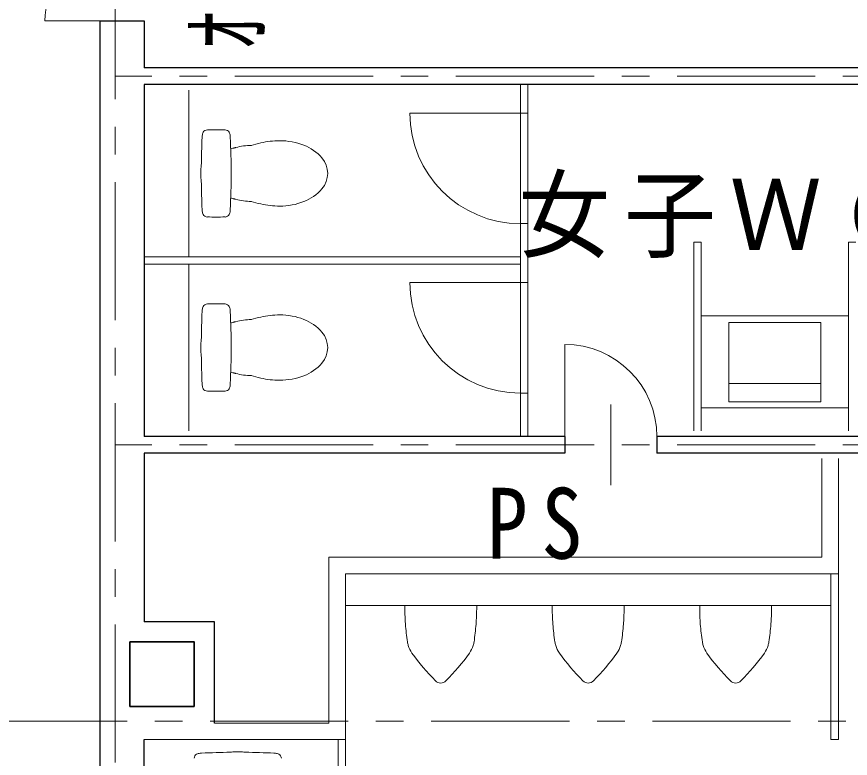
# Model space of a CAD drawing. Units: millimetres at full size; details may follow other scales. Extents: x -57346 to 60518, y -42813 to 41849.
# Drawn here: x -43700 to -39176, y -7145 to -3121 of the extents above; entities that cross this region are included whole.
import ezdxf

# ---------------------------------------------------------------- set-up
doc = ezdxf.new("R2010")
doc.units = ezdxf.units.MM
doc.header["$LTSCALE"] = 150
doc.linetypes.add('CHAIN1', pattern=[8, 5, -1, 1, -1])
for name, color, linetype, lineweight in [('1-1_極細線', 4, 'Continuous', 9), ('1-2_細線', 7, 'Continuous', 18), ('1-3_中線', 3, 'Continuous', 25), ('1-4_太線', 2, 'Continuous', 35), ('1-8_ﾊｯﾁﾝｸﾞ', 4, 'Continuous', 9), ('1-A_中芯線', 4, 'CHAIN1', 9), ('1-D_文字', 4, 'Continuous', 9)]:
    doc.layers.add(name, color=color, linetype=linetype, lineweight=lineweight)
doc.styles.add('ＭＳ ゴシック', font='')
doc.styles.get('ＭＳ ゴシック').set_extended_font_data('MS Gothic')

msp = doc.modelspace()

# ---------------------------------------------------------------- linework, layer by layer
at = {"layer": '1-1_極細線'}
for p, q in [((-43546.9, -3143.8), (-43246.9, -3143.8)), ((-39985.9, -4743.8), (-39185.9, -4743.8)), ((-39835.9, -4781.1), (-39835.9, -5211.1)), ((-39335.9, -4781.1), (-39835.9, -4781.1)), ((-39335.9, -4781.1), (-39335.9, -5211.1)), ((-40725.9, -4898.8), (-40725.9, -5398.8)), ((-39835.9, -5111.1), (-39335.9, -5111.1)), ((-40475.9, -5225), (-40475.9, -5662.6)), ((-39985.9, -5243.8), (-39185.9, -5243.8)), ((-39835.9, -5211.1), (-39335.9, -5211.1)), ((-39280.9, -6316.4), (-41915.9, -6316.4))]:
    msp.add_line(p, q, dxfattribs=at)
for centre, radius, start, end in [((-43246.9, -3143.8), 300, 90, 180), ((-40725.9, -5398.8), 500, 0, 90)]:
    msp.add_arc(centre, radius, start, end, dxfattribs=at)
at = {"layer": '1-2_細線'}
for p, q in [((-42765.9, -4423.8), (-42765.9, -3518.8)), ((-40965.9, -5398.8), (-40965.9, -3488.8)), ((-40925.9, -5398.8), (-40925.9, -3488.8)), ((-40925.9, -3643.8), (-41565.9, -3643.8)), ((-40965.9, -4243.8), (-40925.9, -4243.8)), ((-40025.9, -4343.8), (-39985.9, -4343.8)), ((-40025.9, -4343.8), (-40025.9, -5368.8)), ((-39985.9, -4343.8), (-39985.9, -5368.8)), ((-39185.9, -4343.8), (-39145.9, -4343.8)), ((-39185.9, -4343.8), (-39185.9, -5368.8)), ((-40965.9, -4423.8), (-43008.4, -4423.8)), ((-40965.9, -4463.8), (-43008.4, -4463.8)), ((-42765.9, -4463.8), (-42765.9, -5368.8)), ((-40925.9, -4563.8), (-41565.9, -4563.8)), ((-40965.9, -5163.8), (-40925.9, -5163.8)), ((-39330.9, -5518.8), (-39330.9, -6053.8)), ((-42005.9, -6053.8), (-39330.9, -6053.8)), ((-42005.9, -6053.8), (-42005.9, -6953.8)), ((-41915.9, -6143.8), (-39240.9, -6143.8)), ((-41915.9, -6143.8), (-41915.9, -7043.8)), ((-42625.9, -6953.8), (-42005.9, -6953.8)), ((-41915.9, -8868.8), (-41915.9, -7003.8)), ((-43008.4, -7043.8), (-41915.9, -7043.8)), ((-41955.9, -8868.8), (-41955.9, -7043.8))]:
    msp.add_line(p, q, dxfattribs=at)
for points in [[(-39240.9, -5518.8), (-39240.9, -6143.8), (-39240.9, -7043.8)], [(-39280.9, -6143.8), (-39280.9, -7043.8), (-39240.9, -7043.8)]]:
    msp.add_lwpolyline(points, dxfattribs=at)
for centre in [(-40965.9, -3643.8), (-40965.9, -4563.8)]:
    msp.add_arc(centre, 600, 180, 270, dxfattribs=at)
at = {"layer": '1-3_中線'}
for p, q in [((-43246.9, -7243.8), (-43246.9, -3143.8)), ((-43246.9, -3143.8), (-43008.4, -3143.8)), ((-43008.4, -3143.8), (-43008.4, -3398.8)), ((-43008.4, -3488.8), (-43008.4, -5398.8)), ((-38210.9, -3488.8), (-43008.4, -3488.8)), ((-40725.9, -5398.8), (-43008.4, -5398.8)), ((-40725.9, -5398.8), (-40725.9, -5488.8)), ((-38210.9, -5398.8), (-40225.9, -5398.8)), ((-40225.9, -5398.8), (-40225.9, -5488.8)), ((-43008.4, -5488.8), (-43008.4, -6403.8)), ((-40725.9, -5488.8), (-43008.4, -5488.8)), ((-38210.9, -5488.8), (-40225.9, -5488.8)), ((-42625.9, -6403.8), (-43008.4, -6403.8)), ((-42625.9, -6953.8), (-42625.9, -6403.8)), ((-43008.4, -7243.8), (-43008.4, -7043.8))]:
    msp.add_line(p, q, dxfattribs=at)
msp.add_lwpolyline([(-38120.9, -4443.8), (-38120.9, -3398.8), (-43008.4, -3398.8)], dxfattribs=at)
at = {"layer": '1-4_太線'}
for p in [(-43085.9, -6513.8), (-42735.9, -6863.8)]:
    msp.add_line(p, (-43085.9, -6863.8), dxfattribs=at)
msp.add_lwpolyline([(-42735.9, -6863.8), (-42735.9, -6513.8), (-43085.9, -6513.8)], dxfattribs=at)
at = {"layer": '1-8_ﾊｯﾁﾝｸﾞ', "color": 7, "lineweight": 18}
for p, q in [((-42628.4, -3734.1), (-42664.8, -3734.6)), ((-42596.3, -3734), (-42628.4, -3734.1)), ((-42583.2, -3734), (-42596.3, -3734)), ((-42692.5, -3766.6), (-42693, -3774.9)), ((-42540.7, -3774.9), (-42541.3, -3766.6)), ((-42426.9, -3819.5), (-42437.3, -3819.6)), ((-42426.4, -3819.3), (-42426.9, -3819.5)), ((-42425, -3819.4), (-42426.9, -3819.5)), ((-42426.9, -4123.2), (-42437.3, -4123)), ((-42425, -4123.2), (-42426.9, -4123.2)), ((-42693, -4167.7), (-42692.5, -4176)), ((-42541.3, -4176), (-42540.7, -4167.7)), ((-42628.4, -4679.1), (-42664.8, -4679.6)), ((-42596.3, -4679), (-42628.4, -4679.1)), ((-42583.2, -4679), (-42596.3, -4679)), ((-42692.5, -4711.6), (-42693, -4719.9)), ((-42540.7, -4719.9), (-42541.3, -4711.6)), ((-42426.9, -4764.5), (-42437.3, -4764.6)), ((-42426.4, -4764.3), (-42426.9, -4764.5)), ((-42425, -4764.4), (-42426.9, -4764.5)), ((-42426.9, -5068.2), (-42437.3, -5068)), ((-42425, -5068.2), (-42426.9, -5068.2)), ((-42693, -5112.7), (-42692.5, -5121)), ((-42541.3, -5121), (-42540.7, -5112.7)), ((-42704.6, -7117.4), (-42696.3, -7116.8)), ((-42303.4, -7116.8), (-42295.1, -7117.4))]:
    msp.add_line(p, q, dxfattribs=at)
at = {"layer": '1-8_ﾊｯﾁﾝｸﾞ'}
for p, q in [((-41203.4, -6316.4), (-41593.4, -6316.4)), ((-40403.4, -6316.4), (-40793.4, -6316.4)), ((-39603.4, -6316.4), (-39993.4, -6316.4))]:
    msp.add_line(p, q, dxfattribs=at)
at = {"layer": '1-8_ﾊｯﾁﾝｸﾞ', "color": 7, "lineweight": 18}
for points in [[(-42525.5, -3834.6), (-42526.9, -3835), (-42533.9, -3836.5), (-42538.1, -3837.4)], [(-42512.1, -3831.2), (-42513, -3831.4), (-42513.9, -3831.6), (-42515, -3831.9), (-42516.1, -3832.2), (-42517.3, -3832.5), (-42518.6, -3832.9), (-42519.9, -3833.2), (-42521.3, -3833.6), (-42522.7, -3833.9), (-42524.1, -3834.3), (-42525.5, -3834.6)], [(-42437.3, -3819.6), (-42447.1, -3820), (-42457.6, -3820.8), (-42469, -3822.2), (-42480.4, -3823.9), (-42490.7, -3825.9), (-42500.2, -3828.1), (-42512.1, -3831.2)], [(-42512.1, -4111.5), (-42513, -4111.2), (-42513.9, -4111), (-42515, -4110.7), (-42516.1, -4110.4), (-42517.3, -4110.1), (-42518.6, -4109.7), (-42519.9, -4109.4), (-42521.3, -4109), (-42522.7, -4108.7), (-42524.1, -4108.3), (-42525.5, -4108), (-42526.9, -4107.7), (-42533.9, -4106.1), (-42538.1, -4105.3)], [(-42437.3, -4123), (-42447.1, -4122.6), (-42457.6, -4121.8), (-42469, -4120.4), (-42480.4, -4118.7), (-42490.7, -4116.7), (-42500.2, -4114.5), (-42512.1, -4111.5)], [(-42525.5, -4779.6), (-42526.9, -4780), (-42533.9, -4781.5), (-42538.1, -4782.4)], [(-42512.1, -4776.2), (-42513, -4776.4), (-42513.9, -4776.6), (-42515, -4776.9), (-42516.1, -4777.2), (-42517.3, -4777.5), (-42518.6, -4777.9), (-42519.9, -4778.2), (-42521.3, -4778.6), (-42522.7, -4778.9), (-42524.1, -4779.3), (-42525.5, -4779.6)], [(-42437.3, -4764.6), (-42447.1, -4765), (-42457.6, -4765.8), (-42469, -4767.2), (-42480.4, -4768.9), (-42490.7, -4770.9), (-42500.2, -4773.1), (-42512.1, -4776.2)], [(-42512.1, -5056.5), (-42513, -5056.2), (-42513.9, -5056), (-42515, -5055.7), (-42516.1, -5055.4), (-42517.3, -5055.1), (-42518.6, -5054.7), (-42519.9, -5054.4), (-42521.3, -5054), (-42522.7, -5053.7), (-42524.1, -5053.3), (-42525.5, -5053), (-42526.9, -5052.7), (-42533.9, -5051.1), (-42538.1, -5050.3)], [(-42437.3, -5068), (-42447.1, -5067.6), (-42457.6, -5066.8), (-42469, -5065.4), (-42480.4, -5063.7), (-42490.7, -5061.7), (-42500.2, -5059.5), (-42512.1, -5056.5)]]:
    msp.add_lwpolyline(points, dxfattribs=at)
at = {"layer": '1-8_ﾊｯﾁﾝｸﾞ'}
for centre, radius, start, end in [((-40343.4, -6323.6), 1250, 179.6711, 183.2836), ((-42453.4, -6323.6), 1250, 356.7164, 0.3289), ((-39543.4, -6323.6), 1250, 179.6711, 183.2836), ((-41653.4, -6323.6), 1250, 356.7164, 0.3289), ((-38743.4, -6323.6), 1250, 179.6711, 183.2836), ((-40853.4, -6323.6), 1250, 356.7164, 0.3289), ((-40343.4, -6323.6), 1250, 183.2836, 184.2922), ((-40343.4, -6323.6), 1250, 184.2922, 188.7481), ((-42453.4, -6323.6), 1250, 351.2519, 355.7078), ((-42453.4, -6323.6), 1250, 355.7078, 356.7164), ((-39543.4, -6323.6), 1250, 183.2836, 184.2922), ((-39543.4, -6323.6), 1250, 184.2922, 188.7481), ((-41653.4, -6323.6), 1250, 351.2519, 355.7078), ((-41653.4, -6323.6), 1250, 355.7078, 356.7164), ((-38743.4, -6323.6), 1250, 183.2836, 184.2922), ((-38743.4, -6323.6), 1250, 184.2922, 188.7481), ((-40853.4, -6323.6), 1250, 351.2519, 355.7078), ((-40853.4, -6323.6), 1250, 355.7078, 356.7164), ((-41440.5, -6492.4), 140, 188.7481, 196.804), ((-41356.3, -6492.4), 140, 343.196, 351.2519), ((-40640.5, -6492.4), 140, 188.7481, 196.804), ((-40556.3, -6492.4), 140, 343.196, 351.2519), ((-39840.5, -6492.4), 140, 188.7481, 196.804), ((-39756.3, -6492.4), 140, 343.196, 351.2519), ((-41440.5, -6492.4), 140, 196.804, 215.5192), ((-41356.3, -6492.4), 140, 324.4808, 343.196), ((-40640.5, -6492.4), 140, 196.804, 215.5192), ((-40556.3, -6492.4), 140, 324.4808, 343.196), ((-39840.5, -6492.4), 140, 196.804, 215.5192), ((-39756.3, -6492.4), 140, 324.4808, 343.196), ((-40577.8, -5876.6), 1200, 215.5192, 224.9718), ((-42219.1, -5876.6), 1200, 315.0282, 324.4808), ((-39777.8, -5876.6), 1200, 215.5192, 224.9718), ((-41419.1, -5876.6), 1200, 315.0282, 324.4808), ((-38977.8, -5876.6), 1200, 215.5192, 224.9718), ((-40619.1, -5876.6), 1200, 315.0282, 324.4808), ((-41398.4, -6696.4), 40, 224.9718, 270), ((-41398.4, -6696.4), 40, 270, 315.0282), ((-40598.4, -6696.4), 40, 224.9718, 270), ((-40598.4, -6696.4), 40, 270, 315.0282), ((-39798.4, -6696.4), 40, 224.9718, 270), ((-39798.4, -6696.4), 40, 270, 315.0282)]:
    msp.add_arc(centre, radius, start, end, dxfattribs=at)
at = {"layer": '1-8_ﾊｯﾁﾝｸﾞ', "color": 7, "lineweight": 18}
for centre, major_axis, start_param, end_param in [((-42632.9, -3772), (59.8, 0), 2.727671, 3.050012), ((-42662.8, -3764.1), (29.6, 0), 1.636809, 2.564953), ((-42587.6, -4016.4), (282.5, 0), 1.504795, 1.555091), ((-42570.9, -3764.1), (29.6, 0), 0.576639, 1.504783), ((-42600.9, -3772), (59.8, 0), 0.091581, 0.413921), ((-38697.8, -3971.3), (4000.1, 0), 3.092464, 3.131781), ((-46536, -3971.3), (4000.1, 0), 6.234057, 6.332313), ((-42271.9, -4258.6), (464.8, 0), 1.570838, 1.795221), ((-42271.9, -4153.8), (360, 0), 1.199839, 1.570903), ((-42229.2, -4446), (657, 0), 1.795179, 1.875751), ((-42232, -4051.3), (250, 0), 0.714965, 1.199839), ((-42139.9, -3971.3), (128, 0), 5.56822, 6.99815), ((-42450.9, -3971.3), (250, 0), 2.980953, 3.089149), ((-42450.9, -3971.3), (250, 0), 3.089149, 3.141593), ((-42450.9, -3971.3), (250, 0), 3.141593, 3.194036), ((-42450.9, -3971.3), (250, 0), 3.194036, 3.302239), ((-38697.8, -3971.3), (4000.1, 0), 3.151593, 3.190721), ((-42232, -3891.3), (250, 0), 5.083346, 5.56822), ((-42229.2, -3496.6), (657, 0), 4.406722, 4.488006), ((-42271.9, -3684), (464.8, 0), 4.487964, 4.712347), ((-42271.9, -3788.8), (360, 0), 4.712282, 5.083346), ((-42632.9, -4170.6), (59.8, 0), 3.233173, 3.555514), ((-42662.8, -4178.5), (29.6, 0), 3.718232, 4.646376), ((-42570.9, -4178.5), (29.6, 0), 4.778402, 5.706546), ((-42600.9, -4170.6), (59.8, 0), 5.869264, 6.191604), ((-42616.9, 54.8), (4263.1, 0), 4.701149, 4.723629), ((-42632.9, -4717), (59.8, 0), 2.727671, 3.050012), ((-42662.8, -4709.1), (29.6, 0), 1.636809, 2.564953), ((-42587.6, -4961.4), (282.5, 0), 1.504795, 1.555091), ((-42570.9, -4709.1), (29.6, 0), 0.576639, 1.504783), ((-42600.9, -4717), (59.8, 0), 0.091581, 0.413921), ((-38697.8, -4916.3), (4000.1, 0), 3.092464, 3.131781), ((-46536, -4916.3), (4000.1, 0), 6.234057, 6.332313), ((-42271.9, -5203.6), (464.8, 0), 1.570838, 1.795221), ((-42271.9, -5098.8), (360, 0), 1.199839, 1.570903), ((-42229.2, -5391), (657, 0), 1.795179, 1.875751), ((-42232, -4996.3), (250, 0), 0.714965, 1.199839), ((-42139.9, -4916.3), (128, 0), 5.56822, 6.99815), ((-42450.9, -4916.3), (250, 0), 2.980953, 3.089149), ((-42450.9, -4916.3), (250, 0), 3.089149, 3.141593), ((-42450.9, -4916.3), (250, 0), 3.141593, 3.194036), ((-42450.9, -4916.3), (250, 0), 3.194036, 3.302239), ((-38697.8, -4916.3), (4000.1, 0), 3.151593, 3.190721), ((-42232, -4836.3), (250, 0), 5.083346, 5.56822), ((-42229.2, -4441.6), (657, 0), 4.406722, 4.488006), ((-42271.9, -4629), (464.8, 0), 4.487964, 4.712347), ((-42271.9, -4733.8), (360, 0), 4.712282, 5.083346), ((-42632.9, -5115.6), (59.8, 0), 3.233173, 3.555514), ((-42662.8, -5123.5), (29.6, 0), 3.718232, 4.646376), ((-42616.9, -890.2), (4263.1, 0), 4.701149, 4.723629), ((-42570.9, -5123.5), (29.6, 0), 4.778402, 5.706546), ((-42600.9, -5115.6), (59.8, 0), 5.869264, 6.191604), ((-42707.1, -7147), (0, -29.6), 3.718232, 4.646376), ((-42699.1, -7177), (0, -59.8), 3.233174, 3.555514), ((-42499.9, -11112.1), (0, -4000.1), 3.151404, 3.190721), ((-42499.9, -7359), (0, -250), 3.194036, 3.302232), ((-42499.9, -7359), (0, -250), 3.141593, 3.194036), ((-42499.9, -7359), (0, -250), 3.089149, 3.141593), ((-42499.9, -7359), (0, -250), 2.980946, 3.089149), ((-42499.9, -11112.1), (0, -4000.1), 3.092465, 3.131592), ((-42300.6, -7177), (0, -59.8), 2.727671, 3.050012), ((-42292.7, -7147), (0, -29.6), 1.63681, 2.564954)]:
    msp.add_ellipse(centre, major_axis=major_axis, ratio=0.9999, start_param=start_param, end_param=end_param, dxfattribs=at)
at = {"layer": '1-A_中芯線'}
for p, q in [((-43165.9, 19981.9), (-43165.9, -24360.1)), ((-38165.9, -3443.8), (-43165.9, -3443.8)), ((-38165.9, -5443.8), (-43165.9, -5443.8)), ((-49849.9, -6943.8), (-1393.2, -6943.8))]:
    msp.add_line(p, q, dxfattribs=at)

# ---------------------------------------------------------------- texts
at = {"layer": '1-D_文字', "color": 7, "insert": (-42336.4, -3304.2), "char_height": 384.9, "attachment_point": 7, "rotation": 90, "style": 'ＭＳ ゴシック'}
msp.add_mtext('\\T1.35;\\W0.8;ｵｰﾄﾛｯｸ', dxfattribs=at)
at = {"layer": '1-D_文字', "color": 7, "char_height": 384.9, "attachment_point": 7, "style": 'ＭＳ ゴシック'}
for s, insert in [('\\T1.15;\\W0.95;女子ＷＣ①', (-40977.1, -4431.6)), ('\\T1.33;\\W0.85;PS', (-41149, -6068.2))]:
    msp.add_mtext(s, dxfattribs=dict(at, insert=insert))

doc.saveas('drawing.dxf')
